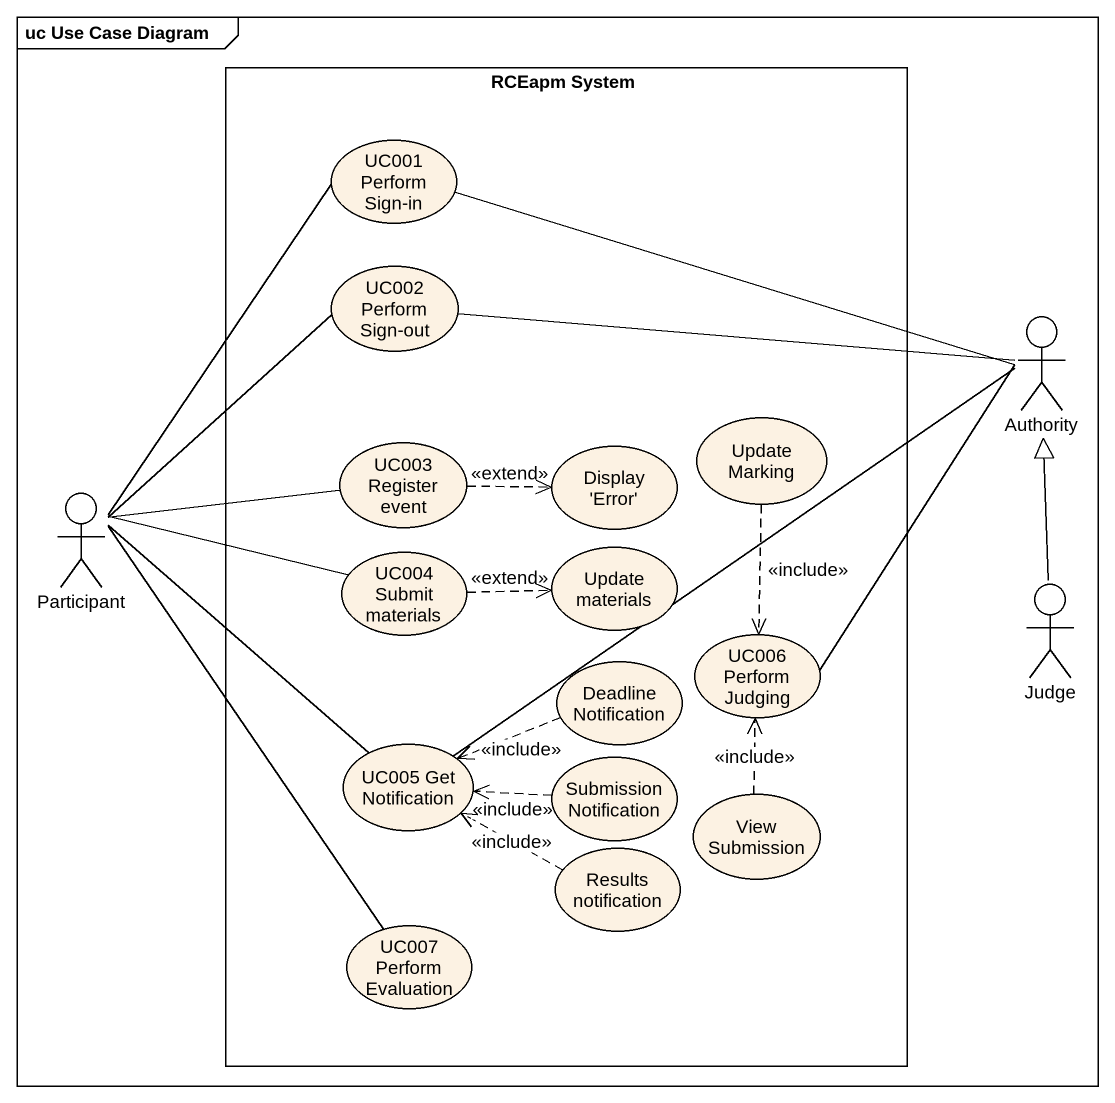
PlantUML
@startuml
mainframe uc Use Case Diagram
rectangle "RCEapm System" as RCEapm_System {
  usecase "UC001 Perform Sign-in" as UC001_Perform_Sign_in
  usecase "UC002 Perform Sign-out" as UC002_Perform_Sign_out
  usecase "UC003 Register event" as UC003_Register_event
  usecase "Display 'Error'" as Display_Error
  usecase "Update Marking" as Update_Marking
  usecase "UC004 Submit materials" as UC004_Submit_materials
  usecase "Update materials" as Update_materials
  usecase "Deadline Notification" as Deadline_Notification
  usecase "UC006 Perform Judging" as UC006_Perform_Judging
  usecase "UC005 Get Notification" as UC005_Get_Notification
  usecase "Submission Notification" as Submission_Notification
  usecase "Results notification" as Results_notification
  usecase "View Submission" as View_Submission
  usecase "UC007 Perform Evaluation" as UC007_Perform_Evaluation
}
actor Authority
actor "Participant" as Participant_
actor Judge
UC001_Perform_Sign_in -right- Authority
UC002_Perform_Sign_out -right- Authority
UC003_Register_event .right.> Display_Error : <<extend>>
Update_Marking ..> UC006_Perform_Judging : <<include>>
Participant_ -up- UC001_Perform_Sign_in
Participant_ -up- UC002_Perform_Sign_out
Participant_ -right- UC003_Register_event
Participant_ -- UC005_Get_Notification
Participant_ -- UC007_Perform_Evaluation
UC004_Submit_materials -left- Participant_
UC004_Submit_materials .right.> Update_materials : <<extend>>
Judge -up-|> Authority
Deadline_Notification .left.> UC005_Get_Notification : <<include>>
UC006_Perform_Judging -up- Authority
UC005_Get_Notification -up- Authority
Submission_Notification .left.> UC005_Get_Notification : <<include>>
Results_notification .left.> UC005_Get_Notification : <<include>>
View_Submission .up.> UC006_Perform_Judging : <<include>>
@enduml
